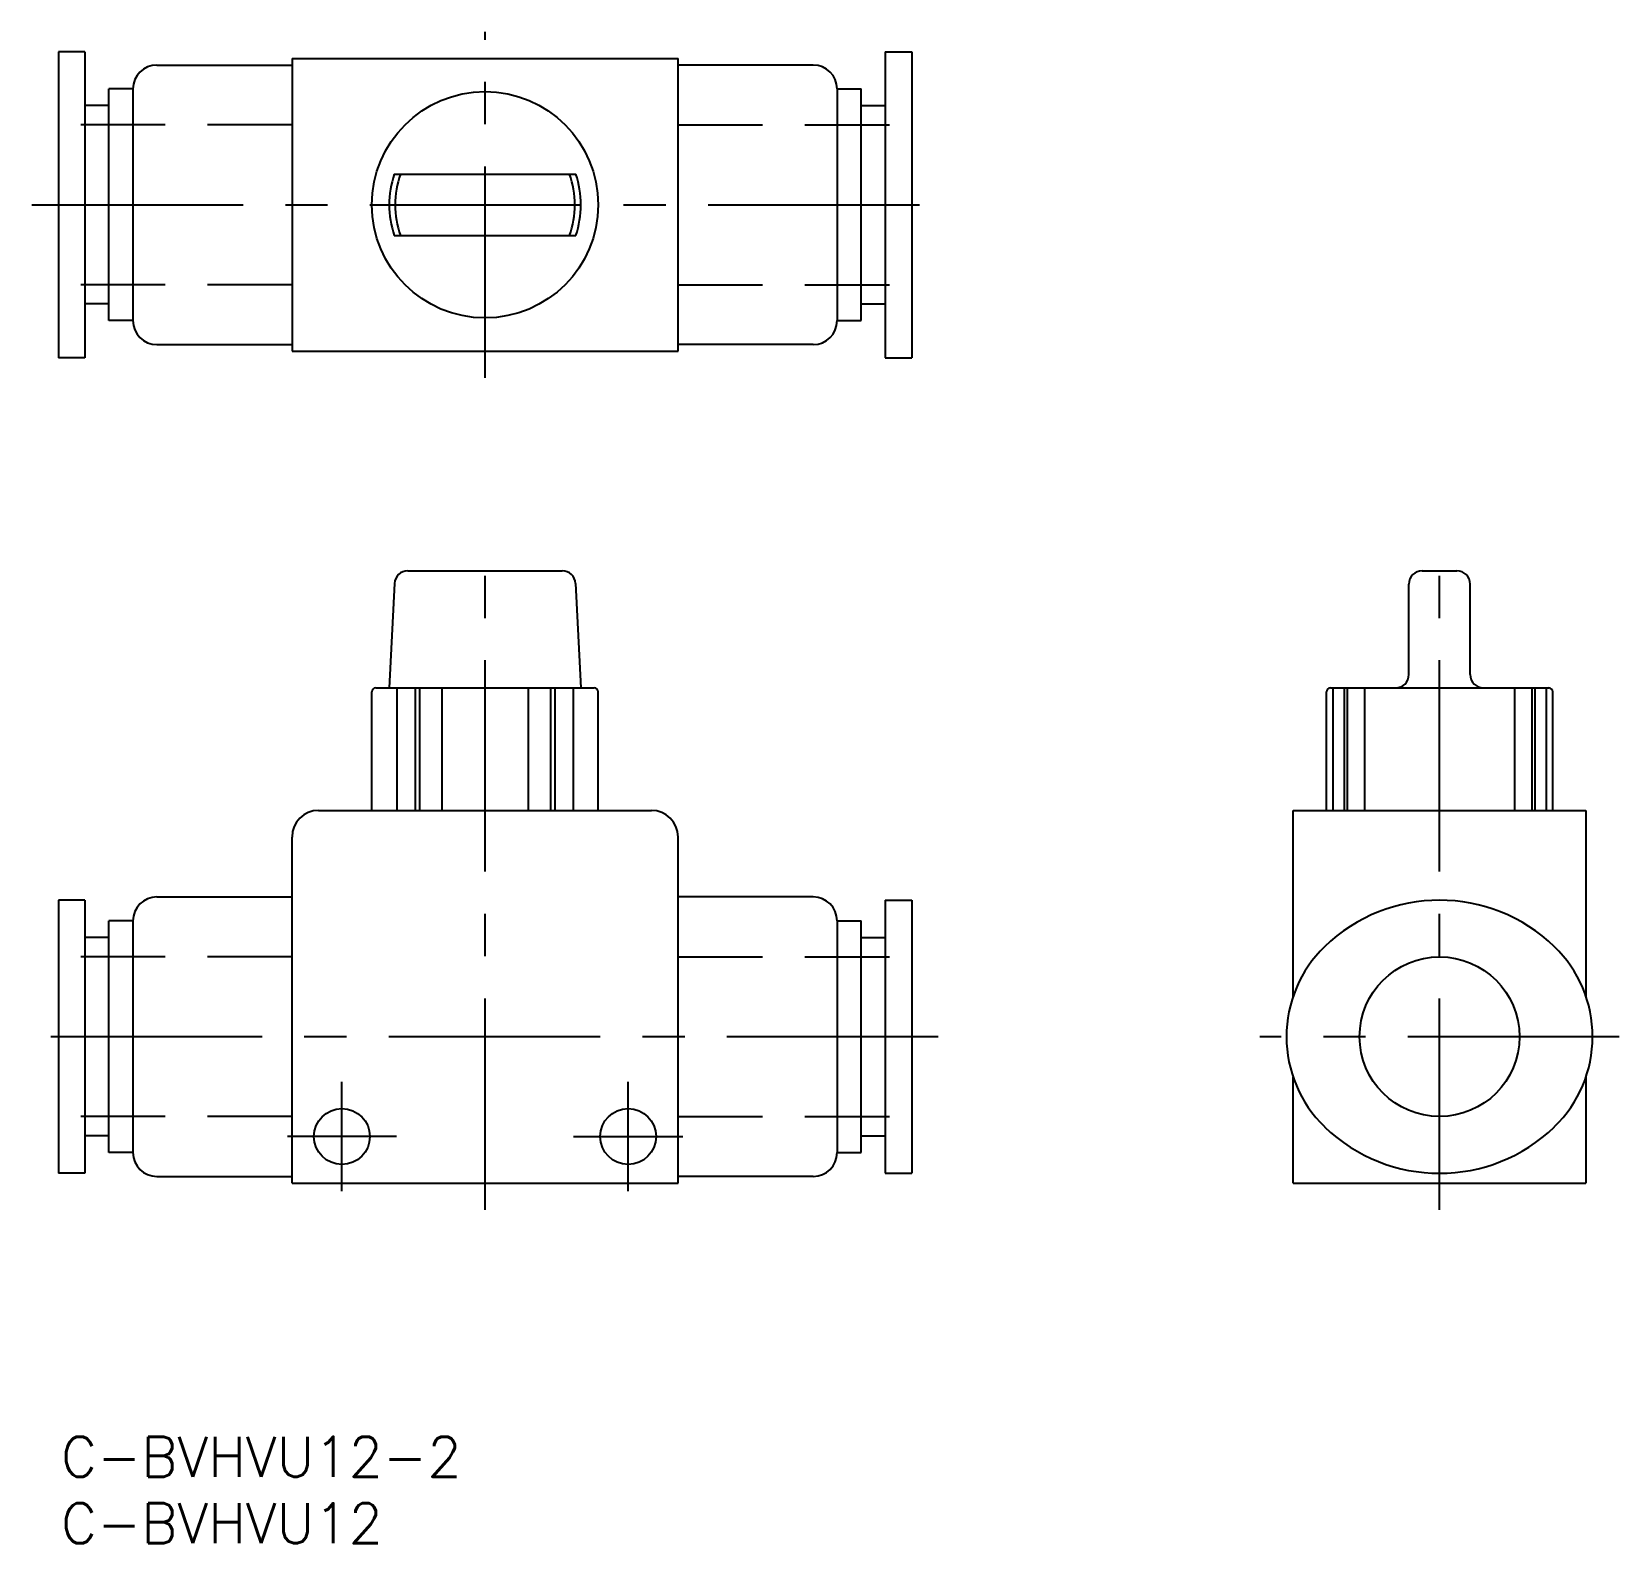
# Model space of a CAD drawing. Extents: x -2 to 117, y -8 to 106.
import ezdxf
from ezdxf.enums import TextEntityAlignment as Align

# ---------------------------------------------------------------- set-up
doc = ezdxf.new("R2010")
doc.units = 0
doc.header["$LTSCALE"] = 0.5
doc.linetypes.add('CENTER', pattern=[50.8, 31.75, -6.35, 6.35, -6.35])
doc.linetypes.add('DASHED', pattern=[19.05, 12.7, -6.35])
doc.layers.get('0').update_dxf_attribs({"linetype": 'CONTINUOUS'})
doc.layers.add('CENTER', color=1, linetype='CENTER')
doc.styles.get("Standard").update_dxf_attribs({"font": 'txt.shx', "height": 3, "bigfont": 'bigfont.shx'})

msp = doc.modelspace()

# ---------------------------------------------------------------- linework, layer by layer
at = {"color": 7, "linetype": 'CONTINUOUS'}
for p, q in [((1.8, 104.04), (-0.2, 104.04)), ((-0.2, 104.04), (-0.2, 81.04)), ((1.8, 104.04), (1.8, 81.04)), ((61.9, 104.04), (63.9, 104.04)), ((61.9, 104.04), (61.9, 81.04)), ((63.9, 104.04), (63.9, 81.04)), ((7.2, 103.04), (17.35, 103.04)), ((17.35, 103.54), (17.35, 81.54)), ((17.35, 103.54), (46.35, 103.54)), ((46.35, 81.54), (46.35, 103.54)), ((56.5, 103.04), (46.35, 103.04)), ((3.6, 83.84), (3.6, 101.24)), ((5.4, 101.24), (3.6, 101.24)), ((5.4, 101.24), (5.4, 83.84)), ((58.3, 101.24), (58.3, 83.84)), ((58.3, 101.24), (60.1, 101.24)), ((60.1, 83.84), (60.1, 101.24)), ((3.6, 99.99), (1.8, 99.99)), ((60.1, 99.99), (61.9, 99.99)), ((25.03, 94.84), (38.67, 94.84)), ((25.03, 90.24), (38.67, 90.24)), ((3.6, 85.09), (1.8, 85.09)), ((60.1, 85.09), (61.9, 85.09)), ((5.4, 83.84), (3.6, 83.84)), ((58.3, 83.84), (60.1, 83.84)), ((7.2, 82.04), (17.35, 82.04)), ((17.35, 81.54), (46.35, 81.54)), ((56.5, 82.04), (46.35, 82.04)), ((1.8, 81.04), (-0.2, 81.04)), ((61.9, 81.04), (63.9, 81.04)), ((26.05, 65.05), (37.65, 65.05)), ((102.25, 65.05), (104.85, 65.05)), ((25.05, 64.1), (24.65, 56.25)), ((38.65, 64.1), (39.05, 56.25)), ((101.25, 57.25), (101.25, 64.05)), ((105.85, 57.25), (105.85, 64.05)), ((23.65, 56.25), (40.05, 56.25)), ((25.22, 56.25), (25.22, 47.05)), ((26.6, 56.25), (26.6, 47.05)), ((26.93, 56.25), (26.93, 47.05)), ((28.61, 56.25), (28.61, 47.05)), ((35.09, 56.25), (35.09, 47.05)), ((36.77, 56.25), (36.77, 47.05)), ((37.1, 56.25), (37.1, 47.05)), ((38.48, 56.25), (38.48, 47.05)), ((95.35, 56.25), (111.75, 56.25)), ((95.53, 56.25), (95.53, 47.05)), ((96.38, 56.25), (96.38, 47.05)), ((96.61, 56.25), (96.61, 47.05)), ((97.91, 56.25), (97.91, 47.05)), ((109.19, 56.25), (109.19, 47.05)), ((110.49, 56.25), (110.49, 47.05)), ((110.72, 56.25), (110.72, 47.05)), ((111.57, 56.25), (111.57, 47.05)), ((23.35, 47.05), (23.35, 55.95)), ((40.35, 47.05), (40.35, 55.95)), ((95.05, 47.05), (95.05, 55.95)), ((112.05, 47.05), (112.05, 55.95)), ((19.35, 47.05), (44.35, 47.05)), ((92.55, 47.05), (114.55, 47.05)), ((92.55, 33.07), (92.55, 47.05)), ((114.55, 47.05), (114.55, 33.07)), ((17.35, 19.05), (17.35, 45.05)), ((46.35, 19.05), (46.35, 45.05)), ((7.2, 40.55), (17.35, 40.55)), ((56.5, 40.55), (46.35, 40.55)), ((1.8, 40.3), (-0.2, 40.3)), ((-0.2, 40.3), (-0.2, 19.8)), ((1.8, 40.3), (1.8, 19.8)), ((61.9, 40.3), (63.9, 40.3)), ((61.9, 40.3), (61.9, 19.8)), ((63.9, 40.3), (63.9, 19.8)), ((3.6, 21.35), (3.6, 38.75)), ((5.4, 38.75), (3.6, 38.75)), ((5.4, 38.75), (5.4, 21.35)), ((58.3, 38.75), (58.3, 21.35)), ((58.3, 38.75), (60.1, 38.75)), ((60.1, 21.35), (60.1, 38.75)), ((3.6, 37.5), (1.8, 37.5)), ((60.1, 37.5), (61.9, 37.5)), ((92.55, 19.05), (92.55, 27.02)), ((114.55, 27.02), (114.55, 19.05)), ((3.6, 22.6), (1.8, 22.6)), ((60.1, 22.6), (61.9, 22.6)), ((5.4, 21.35), (3.6, 21.35)), ((58.3, 21.35), (60.1, 21.35)), ((1.8, 19.8), (-0.2, 19.8)), ((7.2, 19.55), (17.35, 19.55)), ((56.5, 19.55), (46.35, 19.55)), ((61.9, 19.8), (63.9, 19.8)), ((17.35, 19.05), (46.35, 19.05)), ((92.55, 19.05), (114.55, 19.05))]:
    msp.add_line(p, q, dxfattribs=at)
at = {"color": 3, "linetype": 'DASHED'}
for p, q in [((17.35, 98.54), (-0.2, 98.54)), ((46.35, 98.54), (63.9, 98.54)), ((17.35, 86.54), (-0.2, 86.54)), ((46.35, 86.54), (63.9, 86.54)), ((17.35, 36.05), (-0.2, 36.05)), ((46.35, 36.05), (63.9, 36.05)), ((17.35, 24.05), (-0.2, 24.05)), ((46.35, 24.05), (63.9, 24.05))]:
    msp.add_line(p, q, dxfattribs=at)
at = {"color": 7, "linetype": 'CONTINUOUS'}
for centre, radius in [((31.85, 92.54), 8.5), ((103.55, 30.05), 6), ((21.1, 22.55), 2.1), ((42.6, 22.55), 2.1)]:
    msp.add_circle(centre, radius, dxfattribs=at)
for centre, radius, start, end in [((7.2, 101.24), 1.8, 90, 180), ((56.5, 101.24), 1.8, 0, 90), ((31.85, 92.54), 7.2, 161.3707, 198.6293), ((31.85, 92.54), 6.75, 160.078, 199.922), ((31.85, 92.54), 6.75, 340.078, 19.922), ((31.85, 92.54), 7.2, 341.3707, 18.6293), ((7.2, 83.84), 1.8, 180, 270), ((56.5, 83.84), 1.8, 270, 0), ((26.05, 64.05), 1, 90, 177.0727), ((37.65, 64.05), 1, 2.9273, 90), ((102.25, 64.05), 1, 90, 180), ((104.85, 64.05), 1, 0, 90), ((100.25, 57.25), 1, 270, 0), ((106.85, 57.25), 1, 180, 270), ((23.65, 55.95), 0.3, 90, 180), ((40.05, 55.95), 0.3, 360, 90), ((95.35, 55.95), 0.3, 90, 180), ((111.75, 55.95), 0.3, 360, 90), ((19.35, 45.05), 2, 90, 180), ((44.35, 45.05), 2, 0, 90), ((7.2, 38.75), 1.8, 90, 180), ((56.5, 38.75), 1.8, 0, 90), ((103.55, 27.88), 12.42, 45.9275, 134.0725), ((101.45, 30.05), 9.4, 134.0725, 225.9275), ((105.65, 30.05), 9.4, 314.0725, 45.9275), ((103.55, 32.21), 12.42, 225.9275, 314.0725), ((7.2, 21.35), 1.8, 180, 270), ((56.5, 21.35), 1.8, 270, 0)]:
    msp.add_arc(centre, radius, start, end, dxfattribs=at)
at = {"layer": 'CENTER', "color": 1, "linetype": 'CENTER'}
for p, q in [((31.85, 79.54), (31.85, 105.54)), ((-2.2, 92.54), (65.9, 92.54)), ((31.85, 17.05), (31.85, 67.05)), ((103.55, 17.05), (103.55, 67.05)), ((65.9, 30.05), (-2.2, 30.05)), ((117.05, 30.05), (90.05, 30.05)), ((21.1, 18.45), (21.1, 26.65)), ((42.6, 18.45), (42.6, 26.65)), ((25.2, 22.55), (17, 22.55)), ((38.5, 22.55), (46.7, 22.55))]:
    msp.add_line(p, q, dxfattribs=at)

# ---------------------------------------------------------------- texts
at = {"color": 7, "linetype": 'CONTINUOUS'}
for s, p in [('C-BVHVU12-2', (0, 0)), ('C-BVHVU12', (0, -5))]:
    msp.add_text(s, height=3, dxfattribs=at).set_placement(p, align=Align.TOP_LEFT)

doc.saveas('drawing.dxf')
